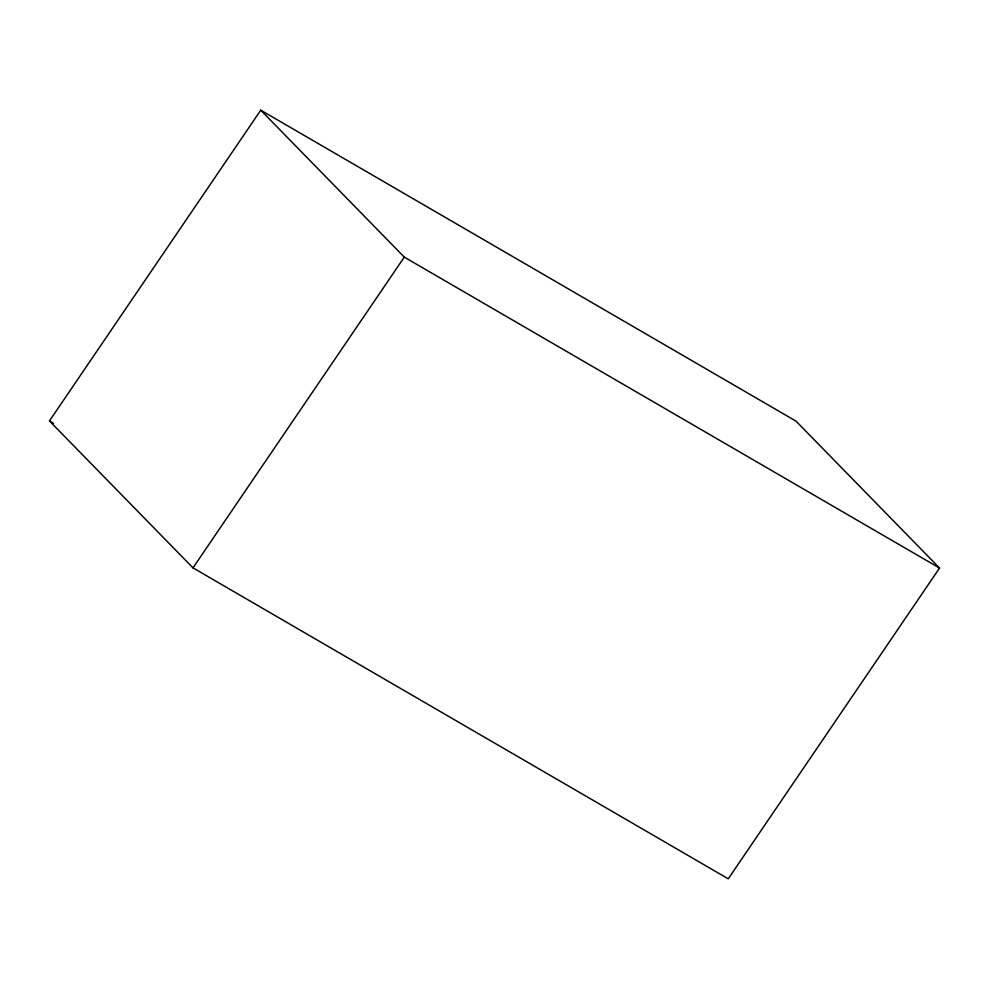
<?xml version="1.0" encoding="UTF-8"?>
<svg xmlns="http://www.w3.org/2000/svg" width="989" height="989" viewBox="0 0 989 989"><rect width="100%" height="100%" fill="white"/><g stroke="black" fill="none" stroke-linecap="round" stroke-linejoin="round"><path stroke-width="1.48" d="M49.45 420.943L260.75 110.187L796.009 421.129L939.55 568.057L728.25 878.813L192.991 567.871L49.45 420.943L53.455 423.267M192.991 567.871L404.291 257.128L260.75 110.187M404.291 257.128L939.55 568.057"/></g></svg>
